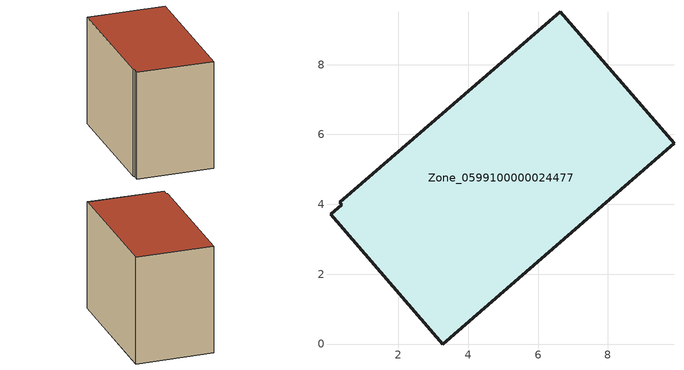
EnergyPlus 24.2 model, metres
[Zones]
Zone_0599100000024477
 floor ground (C_G): 0.06,3.71 0.37,3.98 0.32,4.06 6.63,9.51 9.89,5.75 3.27,0 z0
 wall outside (C_F): 9.89,5.75 6.63,9.51 0.32,4.06 0.37,3.98 0.06,3.71 3.27,0 9.89,5.75 z0:6.99
 roof outside (C_R): 0.37,3.98 0.06,3.71 3.27,0 9.89,5.75 6.63,9.51 0.32,4.06 z6.99
[BUILDING]
Pand.0599100000024477: North Axis=0; Terrain=City; Loads Convergence Tolerance Value=0.04; Temperature Convergence Tolerance Value=0.4; Solar Distribution=FullExterior; Maximum Number of Warmup Days=25; Minimum Number of Warmup Days=1
[Site:Location]
Rotterdam.The.Hague.AP_ZH_NLD Design_Conditions: Latitude=51.96; Longitude=4.45; Time Zone=1; Elevation=-4.5
[SITE:GROUNDTEMPERATURE:BUILDINGSURFACE]
18, 18, 18, 18, 18, 18, 18, 18, 18, 18, 18, 18
[MATERIAL] Thermal Absorptance=0.9; Solar Absorptance=0.7; Visible Absorptance=0.7
Name | Roughness | Thickness | Conductivity | Density | Specific Heat
G.TI.1946 | MediumSmooth | 0.15 | 1 | 540 | 1210
F.TI.1946 | Rough | 0.3 | 0.857143 | 1920 | 840
R.TI.1946 | MediumRough | 0.2 | 0.1 | 1500 | 1000
[CONSTRUCTION]
C_G: G.TI.1946
C_F: F.TI.1946
C_R: R.TI.1946
[ZONE]
Zone_0599100000024477: Type=1; Multiplier=1; Ceiling Height=Autocalculate; Volume=Autocalculate; Floor Area=autocalculate; Part of Total Floor Area=Yes
[ZONEINFILTRATION:DESIGNFLOWRATE]
Infil_Zone_0599100000024477: Zone or ZoneList or Space or SpaceList=Zone_0599100000024477; Schedule=AlwaysOn; Design Flow Rate Calculation Method=Flow/Area; Flow Rate per Floor Area=0.003; Constant Term Coefficient=1; Temperature Term Coefficient=0; Velocity Term Coefficient=0; Velocity Squared Term Coefficient=0
[HVACTEMPLATE:ZONE:IDEALLOADSAIRSYSTEM]
Zone_0599100000024477: Maximum Heating Supply Air Temperature=50; Minimum Cooling Supply Air Temperature=13; Maximum Heating Supply Air Humidity Ratio=0.0156; Minimum Cooling Supply Air Humidity Ratio=0.0077; Heating Limit=NoLimit; Cooling Limit=NoLimit; Dehumidification Control Type=ConstantSensibleHeatRatio; Cooling Sensible Heat Ratio=0.7; Dehumidification Setpoint=60; Humidification Control Type=None; Humidification Setpoint=30; Outdoor Air Method=None; Outdoor Air Flow Rate per Person=0.00944; Outdoor Air Flow Rate per Zone Floor Area=0; Outdoor Air Flow Rate per Zone=0; Demand Controlled Ventilation Type=None; Outdoor Air Economizer Type=NoEconomizer; Heat Recovery Type=None; Sensible Heat Recovery Effectiveness=0.7; Latent Heat Recovery Effectiveness=0.65
[ZONECONTROL:THERMOSTAT]
ThermostatControl_Zone_0599100000024477: Zone or ZoneList=Zone_0599100000024477; Control Type Schedule=DualSetpointControlType; Control 1=Thermostat_Zone_0599100000024477; Temperature Difference Between Cutout And Setpoint=0
[THERMOSTATSETPOINT:DUALSETPOINT]
Thermostat_Zone_0599100000024477: Heating Setpoint Temperature Schedule=HeatingSetpoint_Zone_0599100000024477; Cooling Setpoint Temperature Schedule=CoolingSetpoint_Zone_0599100000024477
[SCHEDULE:COMPACT]
HeatingSetpoint_Zone_0599100000024477: Through: 12/31, For: AllDays, Until: 24:00, 21
CoolingSetpoint_Zone_0599100000024477: Through: 12/31, For: AllDays, Until: 24:00, 24
DualSetpointControlType: Through: 12/31, For: AllDays, Until: 24:00, 4
AlwaysOn: Through: 12/31, For: AllDays, Until: 24:00, 1
